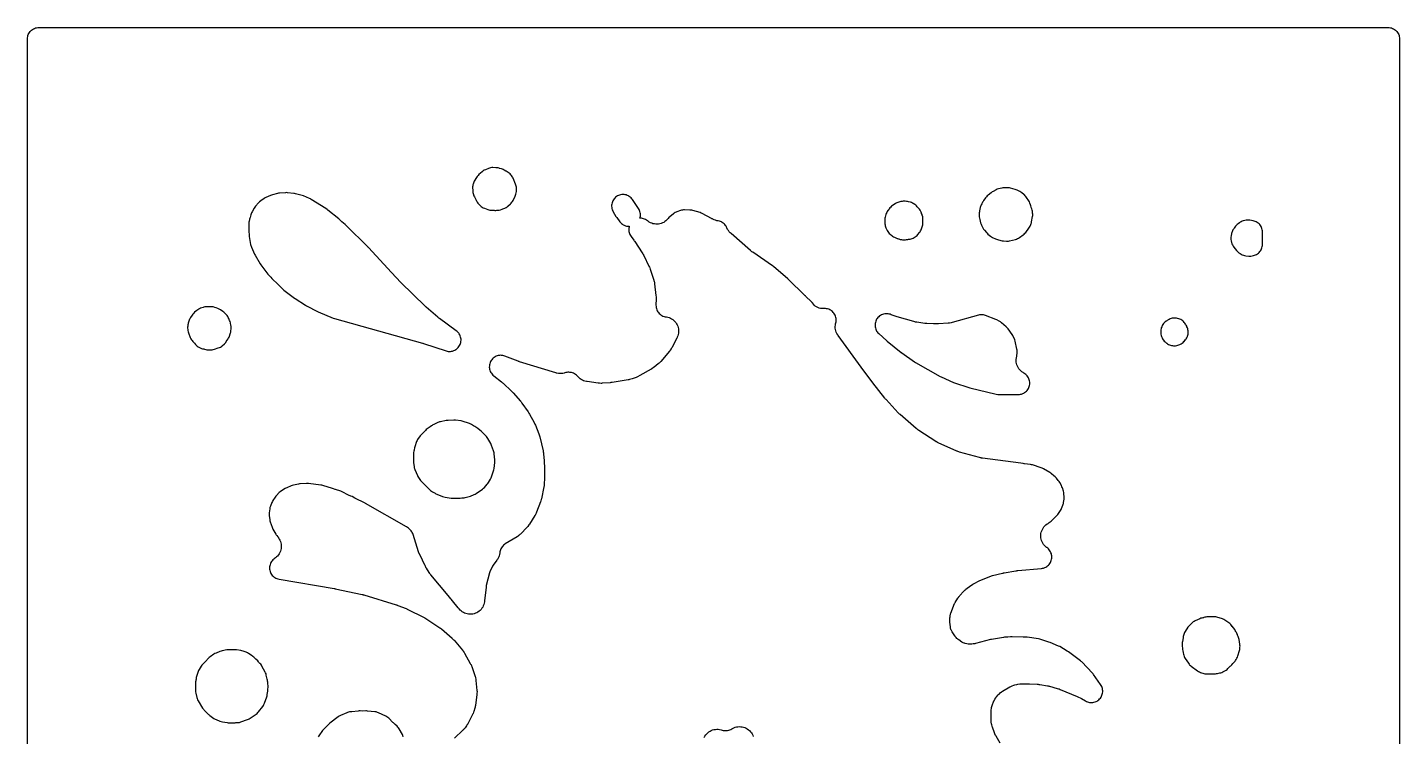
# Model space of a CAD drawing. Header units: millimetres. Extents: x 0 to 300, y 0 to 300.
# Drawn here: x -0.1 to 300.1, y 145 to 300.1 of the extents above; entities that cross this region are included whole.
import ezdxf

# ---------------------------------------------------------------- set-up
doc = ezdxf.new("R2010")
doc.units = ezdxf.units.MM
doc.layers.add('CUT', color=7, linetype='CONTINUOUS')

msp = doc.modelspace()

# ---------------------------------------------------------------- linework, layer by layer
at = {"layer": 'CUT'}
for points in [[(-0.15, 2.9225), (-0.15, 297), (-0.15, 297.5886), (-0.135, 297.8947), (-0.099, 298.1371), (-0.0395, 298.3748), (0.0431, 298.6056), (0.1479, 298.8271), (0.2738, 299.0373), (0.4198, 299.2341), (0.5844, 299.4156), (0.7659, 299.5802), (0.9627, 299.7262), (1.1729, 299.8521), (1.3944, 299.9569), (1.6252, 300.0395), (1.8629, 300.099), (2.1053, 300.135), (2.4114, 300.15), (297.5872, 300.15), (297.8933, 300.135), (298.1357, 300.099), (298.3734, 300.0395), (298.6041, 299.9569), (298.8256, 299.8521), (299.0358, 299.7262), (299.2326, 299.5802), (299.4142, 299.4156), (299.5787, 299.2341), (299.7247, 299.0373), (299.8507, 298.8271), (299.9554, 298.6056), (300.038, 298.3748), (300.0975, 298.1371), (300.1335, 297.8947), (300.1485, 297.5886), (300.1485, 297.0131), (300.1485, 297.0114), (300.1485, 2.4114)], [(212.7713, 143.5999), (211.8654, 145.0791), (211.769, 145.246), (211.7526, 145.2762), (211.5861, 145.6236), (211.5729, 145.6554), (211.5033, 145.835), (211.0467, 147.1098), (210.9961, 147.2612), (210.9876, 147.2885), (210.9059, 147.597), (210.8998, 147.6249), (210.8689, 147.7815), (210.8005, 148.1713), (210.7851, 148.2715), (210.7851, 148.2719), (210.784, 148.2937), (210.7391, 149.186), (210.7391, 150.2482), (210.742, 150.3951), (210.743, 150.4214), (210.7661, 150.7143), (210.7692, 150.7405), (210.7893, 150.8861), (210.8339, 151.1682), (210.8705, 151.3654), (210.878, 151.4004), (210.9825, 151.7875), (210.9937, 151.8215), (211.0613, 152.0104), (211.3019, 152.6291), (211.384, 152.8237), (211.3995, 152.8579), (211.5798, 153.2014), (211.7976, 153.5224), (211.8205, 153.5523), (211.9533, 153.7164), (212.3217, 154.1462), (212.4596, 154.2983), (212.4849, 154.3248), (212.7603, 154.5827), (213.0622, 154.8089), (213.0927, 154.8292), (213.2666, 154.9385), (214.8848, 155.8942), (215.0462, 155.9843), (215.0754, 155.9997), (215.3835, 156.1428), (215.7042, 156.2549), (215.7358, 156.2643), (215.9143, 156.3122), (216.3956, 156.4288), (216.5866, 156.4699), (216.6208, 156.4763), (217.0077, 156.5283), (217.0425, 156.5311), (217.2375, 156.5419), (218.6948, 156.5848), (218.8544, 156.5861), (218.9628, 156.5846), (219.1222, 156.5791), (220.8212, 156.4844), (221.0377, 156.466), (221.1843, 156.4492), (221.3994, 156.4184), (223.0815, 156.1268), (223.2455, 156.0946), (223.3564, 156.0702), (223.5188, 156.0307), (225.2366, 155.5724), (225.4819, 155.4978), (225.6466, 155.4415), (225.8863, 155.3504), (229.5903, 153.7949), (230.5266, 153.3331), (231.3926, 152.8113), (231.6068, 152.6961), (231.8313, 152.6022), (232.0637, 152.5306), (232.3021, 152.4819), (232.544, 152.4566), (232.7873, 152.4549), (233.0295, 152.4769), (233.2685, 152.5223), (233.5019, 152.5907), (233.7276, 152.6815), (233.9434, 152.7938), (234.1473, 152.9265), (234.3372, 153.0785), (234.5116, 153.2481), (234.6686, 153.4339), (234.8068, 153.6341), (234.9249, 153.8468), (235.0217, 154.0699), (235.0965, 154.3014), (235.1483, 154.5391), (235.1769, 154.7807), (235.1818, 155.0239), (235.163, 155.2664), (235.1208, 155.506), (235.0555, 155.7403), (234.9677, 155.9672), (234.8583, 156.1845), (234.7283, 156.3901), (233.1955, 158.5713), (233.0809, 158.7219), (232.9553, 158.8634), (230.5826, 161.3401), (230.4402, 161.4774), (230.2874, 161.6031), (227.7022, 163.5624), (227.4361, 163.7385), (225.7627, 164.6985), (225.5072, 164.8262), (223.6749, 165.615), (223.4112, 165.7113), (221.4453, 166.3069), (221.0972, 166.3857), (218.6599, 166.7572), (218.4639, 166.7791), (218.2669, 166.7856), (217.8966, 166.7832), (217.799, 166.7904), (215.3476, 166.8416), (215.032, 166.8282), (214.3919, 166.7604), (213.8894, 166.7571), (213.6955, 166.7483), (213.5028, 166.7245), (210.8465, 166.2908), (210.6089, 166.2401), (207.35, 165.3765), (207.1811, 165.3359), (207.1508, 165.3293), (206.8358, 165.2764), (206.5174, 165.2529), (206.4863, 165.2521), (206.3126, 165.2513), (205.9616, 165.258), (205.7838, 165.2656), (205.752, 165.2677), (205.427, 165.3049), (205.1069, 165.3727), (205.0761, 165.3808), (204.905, 165.43), (204.8389, 165.4507), (204.6486, 165.516), (204.615, 165.5286), (204.4908, 165.5827), (204.3498, 165.6812), (203.6669, 166.184), (203.5374, 166.2837), (203.5147, 166.302), (203.2892, 166.5004), (203.1001, 166.6987), (202.9125, 166.9332), (202.8952, 166.9568), (202.8017, 167.0907), (202.2503, 167.9184), (202.1543, 168.0702), (202.1378, 168.0977), (201.982, 168.3886), (201.9795, 168.3946), (201.9589, 168.4558), (201.8813, 168.8009), (201.8755, 168.8348), (201.8479, 169.0253), (201.7282, 170.031), (201.7125, 170.1926), (201.7103, 170.2216), (201.7008, 170.5201), (201.7172, 170.8182), (201.7201, 170.8471), (201.7395, 171.0084), (201.7737, 171.2491), (201.8036, 171.4275), (201.8096, 171.4592), (201.8949, 171.8107), (201.904, 171.8417), (201.9592, 172.0139), (202.4889, 173.5381), (202.5646, 173.7375), (202.5791, 173.7727), (202.7638, 174.1568), (202.7822, 174.1901), (202.8907, 174.3737), (203.4783, 175.3069), (203.5705, 175.4463), (203.5875, 175.4709), (203.7901, 175.7368), (203.8093, 175.7597), (203.9193, 175.8856), (204.7076, 176.7484), (204.8236, 176.8698), (204.8449, 176.8911), (205.0926, 177.1177), (205.1157, 177.1369), (205.2469, 177.2417), (206.3275, 178.0654), (206.4564, 178.1594), (206.4798, 178.1757), (206.7489, 178.3468), (206.7736, 178.3611), (206.9134, 178.4379), (208.3139, 179.169), (208.5106, 179.2645), (208.6459, 179.3255), (208.8479, 179.4093), (210.5133, 180.0448), (210.7239, 180.1181), (210.8682, 180.1635), (211.0828, 180.2241), (213.2508, 180.7676), (213.3925, 180.8002), (213.4893, 180.8205), (213.6321, 180.8476), (216.201, 181.2834), (216.3439, 181.3048), (216.4412, 181.3175), (216.5849, 181.3334), (221.772, 181.8066), (222.0155, 181.8409), (222.2544, 181.899), (222.4864, 181.9803), (222.7094, 182.084), (222.9211, 182.2091), (223.1194, 182.3544), (223.3026, 182.5185), (223.4687, 182.6997), (223.6162, 182.8964), (223.7437, 183.1067), (223.8499, 183.3284), (223.9339, 183.5596), (223.9947, 183.7978), (224.0318, 184.0409), (224.0448, 184.2864), (224.0337, 184.532), (223.9985, 184.7754), (223.9396, 185.0141), (223.8575, 185.2459), (223.753, 185.4685), (223.6272, 185.6797), (223.4812, 185.8776), (223.3165, 186.0601), (223.1347, 186.2256), (222.9374, 186.3725), (222.8929, 186.4023), (222.6505, 186.6028), (222.4294, 186.8264), (222.2316, 187.071), (222.0593, 187.3341), (221.9142, 187.6131), (221.7976, 187.9052), (221.7109, 188.2075), (221.6547, 188.517), (221.6297, 188.8305), (221.6362, 189.1449), (221.6741, 189.4572), (221.7429, 189.764), (221.8421, 190.0625), (221.9706, 190.3496), (222.1271, 190.6224), (222.3101, 190.8782), (222.5177, 191.1144), (222.7479, 191.3287), (223.0224, 191.5373), (223.0501, 191.5562), (223.2076, 191.6581), (223.478, 191.8238), (223.7072, 191.9824), (223.9173, 192.1656), (225.1452, 193.3627), (225.3375, 193.5728), (225.5047, 193.8035), (225.9522, 194.5016), (226.0702, 194.7065), (226.1684, 194.9216), (226.4556, 195.6389), (226.5245, 195.8341), (226.577, 196.0342), (226.6128, 196.238), (226.7098, 196.9662), (226.7302, 197.2103), (226.7266, 197.4553), (226.6834, 198.1324), (226.647, 198.4267), (226.5761, 198.7146), (226.3508, 199.4401), (226.2617, 199.6823), (226.148, 199.9141), (225.7646, 200.6034), (225.6198, 200.8333), (225.451, 201.0461), (225.2765, 201.2431), (225.1958, 201.3559), (225.0662, 201.5219), (224.9231, 201.6764), (224.7675, 201.8183), (224.7645, 201.8208), (224.7598, 201.8261), (224.5159, 202.0661), (224.0007, 202.5078), (223.8217, 202.6477), (223.6307, 202.7707), (222.2056, 203.6), (221.967, 203.7222), (221.7167, 203.8181), (219.7893, 204.4407), (219.5713, 204.5003), (219.3488, 204.5401), (218.0699, 204.7093), (218.0197, 204.7199), (217.7782, 204.7588), (217.2572, 204.8168), (208.8725, 205.9262), (208.6875, 205.9573), (208.592, 205.9764), (208.4965, 205.9955), (208.4487, 206.0051), (208.4009, 206.0146), (208.1876, 206.0659), (203.8285, 207.2763), (203.693, 207.3167), (203.6689, 207.3244), (203.403, 207.4203), (203.3795, 207.4298), (203.2494, 207.4853), (199.1672, 209.3165), (199.0412, 209.3758), (199.0188, 209.3869), (198.7739, 209.5194), (198.7523, 209.5321), (198.6337, 209.6051), (194.9284, 211.9816), (194.7074, 212.1348), (194.5613, 212.2441), (194.3518, 212.4127), (190.8455, 215.4494), (190.6944, 215.5876), (190.5944, 215.6843), (190.451, 215.8306), (187.7652, 218.7263), (187.656, 218.8492), (187.5837, 218.9344), (187.4801, 219.062), (184.8621, 222.4344), (182.323, 225.8618), (177.3018, 232.7583), (177.1975, 232.9091), (177.1795, 232.9365), (177.0087, 233.2271), (176.8794, 233.5062), (176.7781, 233.7966), (176.7056, 234.0955), (176.6626, 234.4), (176.6496, 234.7073), (176.6667, 235.0144), (176.7136, 235.3183), (176.7662, 235.5229), (176.8153, 235.7628), (176.8408, 236.0063), (176.8423, 236.2512), (176.8199, 236.495), (176.7737, 236.7355), (176.7042, 236.9703), (176.6121, 237.1972), (176.4982, 237.4139), (176.3637, 237.6185), (176.2098, 237.809), (176.038, 237.9835), (175.8499, 238.1403), (175.6474, 238.278), (175.4325, 238.3952), (175.207, 238.4908), (174.9733, 238.564), (174.7336, 238.6139), (174.4902, 238.6401), (174.2453, 238.6423), (174.0016, 238.6326), (173.6961, 238.6503), (173.3938, 238.6975), (173.0976, 238.7738), (172.8101, 238.8786), (172.5342, 239.0108), (172.2725, 239.1692), (172.245, 239.1897), (172.1921, 239.2437), (172.1704, 239.2681), (172.0523, 239.4077), (171.8889, 239.6106), (171.6523, 239.9068), (171.6264, 239.9366), (171.621, 239.9434), (171.614, 239.9509), (171.5203, 240.059), (171.4563, 240.1218), (171.392, 240.1914), (170.1906, 241.3281), (170.1149, 241.4119), (170.0934, 241.4354), (170.0895, 241.4397), (169.9957, 241.5356), (166.3488, 245.0702), (166.3294, 245.0888), (166.326, 245.092), (166.2426, 245.1676), (163.1601, 247.8384), (162.9253, 248.0186), (158.5778, 250.9643), (158.3895, 251.1006), (158.2646, 251.197), (158.0851, 251.3447), (153.8343, 255.0693), (153.6975, 255.1953), (153.6736, 255.2184), (153.4401, 255.468), (153.2507, 255.7157), (153.0867, 255.9809), (152.9367, 256.288), (152.9358, 256.2899), (152.9356, 256.2898), (152.8702, 256.4435), (152.7572, 256.6516), (152.6249, 256.8481), (152.4747, 257.0313), (152.3079, 257.1993), (152.1259, 257.3509), (151.9303, 257.4845), (151.723, 257.599), (151.5058, 257.6934), (151.2806, 257.7668), (151.0495, 257.8186), (150.695, 257.8806), (150.4021, 257.9615), (150.1183, 258.0704), (149.8202, 258.2192), (149.7765, 258.2438), (149.7536, 258.2567), (149.66, 258.3102), (149.5926, 258.3472), (147.5051, 259.4545), (147.2827, 259.5588), (147.0512, 259.6407), (145.5011, 260.1052), (145.278, 260.161), (145.0508, 260.196), (144.8213, 260.2101), (143.6268, 260.2281), (143.4054, 260.2217), (143.1855, 260.1956), (142.9688, 260.1503), (142.7569, 260.0859), (141.9945, 259.8168), (141.7926, 259.7355), (141.5986, 259.6369), (141.4138, 259.5219), (141.2398, 259.3912), (140.448, 258.7408), (140.2548, 258.5644), (140.0811, 258.3688), (140.0396, 258.3168), (139.8157, 258.0631), (139.5965, 257.8587), (139.3565, 257.6747), (139.0999, 257.5146), (138.8292, 257.3798), (138.5467, 257.2717), (138.2552, 257.1912), (137.9573, 257.1391), (137.6558, 257.1159), (137.3534, 257.1217), (137.053, 257.1565), (136.7574, 257.22), (136.4692, 257.3117), (136.1911, 257.4305), (135.9257, 257.5756), (135.6755, 257.7454), (135.5528, 257.8473), (135.3588, 257.993), (135.1516, 258.1191), (134.9331, 258.2246), (134.7055, 258.3085), (134.4708, 258.3698), (134.2313, 258.4082), (133.9891, 258.4231), (133.899, 258.4199), (133.9564, 258.6396), (133.995, 258.885), (134.0091, 259.1331), (133.9985, 259.3813), (133.9633, 259.6273), (133.9038, 259.8686), (133.8207, 260.1028), (133.7148, 260.3275), (133.587, 260.5406), (132.2796, 262.495), (132.1312, 262.6945), (131.9638, 262.8783), (131.779, 263.0446), (131.5786, 263.1916), (131.3645, 263.318), (131.139, 263.4226), (130.9041, 263.5042), (130.6624, 263.5621), (130.4161, 263.5957), (130.1676, 263.6047), (129.9195, 263.589), (129.6742, 263.5487), (129.4341, 263.4842), (129.2016, 263.3962), (128.979, 263.2856), (128.7685, 263.1533), (128.5721, 263.0009), (128.3919, 262.8297), (128.2295, 262.6414), (128.0867, 262.4379), (127.9648, 262.2213), (127.865, 261.9936), (127.7883, 261.7571), (127.7354, 261.5142), (127.707, 261.2673), (127.7032, 261.0187), (127.7241, 260.771), (127.7695, 260.5266), (127.839, 260.2879), (127.9318, 260.0573), (128.0471, 259.837), (128.652, 258.8091), (128.8145, 258.5665), (129.5171, 257.64), (129.6769, 257.4497), (129.8548, 257.2762), (130.0491, 257.1212), (130.2577, 256.9863), (130.4787, 256.8728), (130.7099, 256.7817), (130.949, 256.7141), (131.1937, 256.6705), (131.4414, 256.6515), (131.568, 256.6543), (131.5194, 256.4807), (131.4768, 256.2419), (131.4576, 256.0001), (131.4619, 255.7575), (131.4897, 255.5165), (131.5408, 255.2794), (131.6146, 255.0483), (131.7104, 254.8254), (131.8274, 254.6129), (131.9644, 254.4127), (132.5837, 253.5961), (132.6538, 253.5006), (132.7004, 253.4349), (132.7674, 253.3373), (134.4084, 250.863), (134.5403, 250.649), (134.6248, 250.5009), (134.742, 250.2785), (135.8741, 247.9441), (135.9799, 247.7051), (136.046, 247.5406), (136.1348, 247.2948), (136.9221, 244.855), (136.9726, 244.6846), (136.981, 244.6539), (137.0576, 244.3069), (137.0629, 244.2756), (137.0888, 244.0997), (137.4104, 241.4872), (137.434, 241.2127), (137.4432, 241.0259), (137.4465, 240.7504), (137.4128, 239.3787), (137.4192, 239.1295), (137.4502, 238.8822), (137.5058, 238.6392), (137.5853, 238.4029), (137.688, 238.1757), (137.8127, 237.9599), (137.9583, 237.7576), (138.1234, 237.5708), (138.3062, 237.4013), (138.505, 237.2509), (138.7178, 237.1211), (138.9424, 237.013), (139.1768, 236.9279), (139.4184, 236.8666), (139.6649, 236.8296), (139.6787, 236.8282), (139.9801, 236.7681), (140.2743, 236.6789), (140.5583, 236.5613), (140.8294, 236.4166), (141.0852, 236.2462), (141.3231, 236.0516), (141.5408, 235.8346), (141.7364, 235.5975), (141.9078, 235.3424), (142.0536, 235.0718), (142.1722, 234.7882), (142.2626, 234.4945), (142.3238, 234.1933), (142.3554, 233.8875), (142.357, 233.5802), (142.3286, 233.2741), (142.2704, 232.9723), (142.183, 232.6776), (142.0562, 232.3655), (142.0424, 232.3358), (141.9611, 232.1715), (140.8682, 230.0912), (140.7678, 229.9123), (140.749, 229.8808), (140.5197, 229.5407), (140.4976, 229.5115), (140.3693, 229.3513), (138.4494, 227.0844), (138.3367, 226.9573), (138.3161, 226.9351), (138.0741, 226.6969), (138.0515, 226.6766), (137.9227, 226.5659), (137.0453, 225.8463), (136.881, 225.7277), (136.5145, 225.463), (136.4663, 225.4283), (136.4548, 225.4199), (136.3601, 225.3638), (133.9102, 223.9829), (133.3492, 223.7026), (133.248, 223.6547), (133.2323, 223.6485), (133.0698, 223.5889), (132.1902, 223.2889), (131.6405, 223.1206), (131.4959, 223.0844), (131.4684, 223.0787), (131.3144, 223.0503), (127.8244, 222.4812), (127.6639, 222.4586), (127.5545, 222.4456), (127.3932, 222.4299), (125.655, 222.299), (125.4543, 222.2893), (125.4184, 222.2885), (125.0169, 222.3014), (124.9812, 222.3044), (124.7815, 222.327), (122.3793, 222.6636), (122.2055, 222.6921), (122.1746, 222.6979), (121.8597, 222.7727), (121.58, 222.8676), (121.3105, 222.9883), (121.0534, 223.1337), (120.8112, 223.3026), (120.5859, 223.4935), (120.3794, 223.7047), (120.3281, 223.7681), (120.1686, 223.947), (119.9927, 224.1098), (119.8021, 224.255), (119.5984, 224.3813), (119.3835, 224.4875), (119.1594, 224.5727), (118.9283, 224.636), (118.6921, 224.6768), (118.5878, 224.6898), (118.3637, 224.7074), (118.1389, 224.7048), (117.9153, 224.682), (117.6946, 224.6392), (117.4787, 224.5768), (117.3423, 224.5306), (117.0233, 224.4585), (116.6985, 224.42), (116.3715, 224.4153), (116.0458, 224.4447), (115.694, 224.5138), (115.6602, 224.5223), (115.4723, 224.5747), (107.5721, 227.0016), (107.4371, 227.046), (107.3459, 227.0778), (107.2126, 227.1272), (104.3469, 228.2515), (104.1141, 228.3299), (103.8746, 228.385), (103.631, 228.4164), (103.3854, 228.4237), (103.1403, 228.4069), (102.898, 228.3661), (102.6609, 228.3017), (102.4313, 228.2143), (102.2113, 228.1049), (102.0032, 227.9743), (101.8088, 227.824), (101.6302, 227.6553), (101.469, 227.4699), (101.3268, 227.2696), (101.2049, 227.0563), (101.1045, 226.832), (101.0267, 226.599), (100.972, 226.3595), (100.9412, 226.1157), (100.9344, 225.8701), (100.9518, 225.625), (100.9932, 225.3829), (101.0581, 225.1459), (101.1459, 224.9165), (101.2559, 224.6968), (101.3869, 224.4889), (101.5377, 224.2949), (101.7067, 224.1167), (101.8925, 223.9559), (103.6063, 222.6138), (103.7329, 222.5101), (103.8174, 222.4378), (103.9395, 222.3286), (105.8089, 220.5812), (105.9479, 220.4444), (106.0399, 220.349), (106.1715, 220.2051), (107.7616, 218.3741), (107.8822, 218.2279), (107.9616, 218.1265), (108.0747, 217.9744), (109.4218, 216.0634), (109.5379, 215.8883), (109.6135, 215.7673), (109.7197, 215.586), (110.7454, 213.7169), (110.8527, 213.5058), (110.921, 213.3602), (111.0148, 213.1428), (111.7537, 211.2687), (111.8418, 211.02), (111.8956, 210.8492), (111.966, 210.5949), (112.697, 207.5386), (112.7481, 207.2874), (112.7769, 207.1159), (112.8107, 206.8618), (112.9618, 205.3259), (112.9923, 203.6914), (113.0136, 202.5439), (113.0201, 202.1964), (113.0336, 201.4737), (112.9726, 200.284), (112.9623, 200.1388), (112.96, 200.1128), (112.9226, 199.8243), (112.9183, 199.7986), (112.8912, 199.6556), (112.3434, 197.0396), (112.3093, 196.8919), (112.3027, 196.8655), (112.2168, 196.5748), (112.208, 196.5491), (112.1563, 196.4065), (111.2635, 194.0922), (111.1953, 193.9271), (111.1824, 193.8978), (111.0226, 193.5783), (111.007, 193.5504), (110.9159, 193.3967), (109.7398, 191.5158), (109.6307, 191.3512), (109.6105, 191.3223), (109.3672, 191.0115), (109.344, 190.9849), (109.2104, 190.8395), (107.7515, 189.3334), (107.6388, 189.222), (107.6183, 189.2024), (107.3986, 189.011), (107.1636, 188.8389), (107.14, 188.8231), (107.0065, 188.7377), (104.4253, 187.1633), (104.2283, 187.0298), (104.0449, 186.8783), (103.8767, 186.71), (103.7253, 186.5264), (103.592, 186.3293), (103.478, 186.1204), (103.3844, 185.9017), (103.3121, 185.675), (103.2616, 185.4425), (103.2024, 185.0897), (103.1699, 184.9196), (103.1633, 184.8893), (103.082, 184.5816), (102.9822, 184.3089), (102.8576, 184.0466), (102.6952, 183.7729), (102.6782, 183.747), (102.5797, 183.6046), (101.785, 182.51), (101.6587, 182.318), (101.5506, 182.1153), (101.154, 181.2818), (101.0625, 181.0634), (100.9921, 180.8373), (100.278, 178.0931), (100.2361, 177.9015), (100.2093, 177.7071), (99.9157, 174.7077), (99.8939, 174.5291), (99.8892, 174.497), (99.8253, 174.1713), (99.7387, 173.8811), (99.6245, 173.6006), (99.4839, 173.3324), (99.3182, 173.0789), (99.1289, 172.8426), (98.9177, 172.6256), (98.6866, 172.4298), (98.4378, 172.2572), (98.1735, 172.1094), (97.8962, 171.9876), (97.6085, 171.8931), (97.313, 171.8267), (97.0126, 171.789), (96.7098, 171.7804), (96.4077, 171.801), (96.1089, 171.8505), (95.8163, 171.9285), (95.5326, 172.0343), (95.2603, 172.1669), (95.0021, 172.3251), (94.7603, 172.5073), (94.5371, 172.712), (94.3152, 172.9589), (94.2906, 172.9889), (94.2033, 173.1003), (94.1841, 173.1257), (94.1095, 173.2198), (92.8558, 174.7253), (92.8272, 174.7785), (92.6924, 174.9797), (92.5387, 175.1668), (91.9083, 175.8631), (88.1364, 180.3928), (87.9855, 180.5865), (87.8875, 180.7212), (87.7496, 180.9244), (87.151, 181.8721), (87.1433, 181.8851), (86.8845, 182.4153), (86.8274, 182.5323), (86.2862, 183.6408), (85.5518, 185.1454), (85.5403, 185.1743), (85.4484, 185.4321), (84.2542, 189.216), (84.1764, 189.4285), (84.0797, 189.6331), (83.9649, 189.8281), (83.8329, 190.0119), (83.6848, 190.1831), (83.5219, 190.3401), (83.2436, 190.5851), (83.045, 190.7428), (82.8314, 190.8796), (73.8687, 195.9969), (73.8447, 196.0105), (73.8403, 196.0129), (73.7374, 196.0671), (71.5221, 197.168), (70.9239, 197.5077), (70.651, 197.6414), (70.1469, 197.8515), (68.7615, 198.54), (68.5906, 198.6171), (68.4145, 198.6812), (67.28, 199.0461), (67.1667, 199.0933), (66.8231, 199.2081), (66.5984, 199.2654), (64.5216, 199.9335), (64.2867, 199.9966), (64.0468, 200.0367), (61.3558, 200.3518), (61.1478, 200.3674), (60.9393, 200.3657), (59.5653, 200.2965), (59.3638, 200.2782), (59.1645, 200.2436), (58.0437, 200.0022), (57.82, 199.9431), (57.6028, 199.8636), (56.5907, 199.4389), (56.4165, 199.3578), (56.249, 199.2635), (55.4338, 198.7625), (55.1943, 198.5953), (54.9759, 198.4012), (54.3665, 197.7924), (54.1959, 197.6037), (54.0453, 197.3985), (53.5841, 196.698), (53.45, 196.4686), (53.341, 196.2263), (53.0194, 195.3959), (52.9287, 195.1129), (52.8722, 194.8211), (52.7624, 193.992), (52.7434, 193.7767), (52.7429, 193.5604), (52.7612, 193.345), (52.8722, 192.4819), (52.9175, 192.2313), (52.9881, 191.9867), (53.3855, 190.8327), (53.4704, 190.6188), (53.5746, 190.4137), (54.1906, 189.3273), (54.2982, 189.1544), (54.4194, 188.9909), (54.658, 188.6951), (54.7697, 188.5494), (54.789, 188.5229), (54.9741, 188.2409), (55.117, 187.9684), (55.2326, 187.6832), (55.3197, 187.3881), (55.3776, 187.0858), (55.4057, 186.7794), (55.4037, 186.4716), (55.3716, 186.1656), (55.3098, 185.8641), (55.2187, 185.5701), (55.0994, 185.2865), (54.953, 185.0158), (54.7808, 184.7608), (54.5844, 184.5238), (54.3659, 184.3071), (54.1272, 184.1129), (53.9543, 183.9983), (53.7541, 183.8507), (53.5695, 183.684), (53.4024, 183.4998), (53.2545, 183.2999), (53.1271, 183.0863), (53.0216, 182.8611), (52.939, 182.6265), (52.8801, 182.3849), (52.8455, 182.1386), (52.8355, 181.8901), (52.8503, 181.6418), (52.8897, 181.3962), (52.9533, 181.1558), (53.0404, 180.9229), (53.1503, 180.6997), (53.2818, 180.4886), (53.4336, 180.2917), (53.6043, 180.1107), (53.792, 179.9476), (53.9951, 179.804), (54.2114, 179.6813), (54.4388, 179.5807), (54.6751, 179.5031), (54.918, 179.4495), (66.9596, 177.4104), (67.0377, 177.3963), (67.0907, 177.3862), (67.1685, 177.3704), (73.0714, 176.1118), (73.2274, 176.0751), (73.3328, 176.0478), (73.4871, 176.0044), (80.5315, 173.8596), (80.6715, 173.8139), (80.766, 173.7811), (80.9041, 173.7299), (82.7216, 173.0164), (82.866, 172.9562), (82.9633, 172.9133), (83.1051, 172.8471), (86.4944, 171.1781), (86.7004, 171.0685), (86.8379, 170.9898), (87.0368, 170.8677), (89.906, 168.9793), (90.1156, 168.8309), (90.2542, 168.7254), (90.4531, 168.5629), (92.79, 166.5172), (92.8938, 166.4229), (92.9121, 166.4056), (93.1087, 166.2057), (93.1256, 166.1871), (93.2182, 166.0817), (95.0657, 163.8977), (95.1754, 163.7617), (95.1944, 163.737), (95.3942, 163.4506), (95.4108, 163.4242), (95.5005, 163.2743), (96.7652, 161.0437), (96.8484, 160.8887), (96.8626, 160.8606), (97.0066, 160.5399), (97.0181, 160.5106), (97.0787, 160.3455), (97.8126, 158.19), (97.8759, 157.9852), (97.8861, 157.9483), (97.977, 157.5296), (97.983, 157.4918), (98.0104, 157.2792), (98.225, 155.1272), (98.2404, 154.9089), (98.242, 154.87), (98.2344, 154.4327), (98.2315, 154.3938), (98.2086, 154.1762), (97.8998, 151.8862), (97.8767, 151.7374), (97.872, 151.7108), (97.8079, 151.4164), (97.8011, 151.3903), (97.7603, 151.2453), (97.5378, 150.5124), (97.4892, 150.3637), (97.4799, 150.3372), (97.3644, 150.0465), (97.353, 150.0209), (97.2862, 149.8793), (96.3931, 148.0844), (96.3206, 147.946), (96.3071, 147.9215), (96.2386, 147.8086), (96.1571, 147.6874), (96.123, 147.6368), (95.9789, 147.4229), (95.9342, 147.3566), (95.6359, 146.946), (95.5361, 146.8149), (95.5178, 146.7918), (95.3015, 146.5434), (95.2812, 146.522), (95.1651, 146.4052), (93.3417, 144.6488)], [(82.1108, 144.9938), (82.0206, 145.223), (81.9084, 145.4423), (81.1694, 146.7254), (81.0416, 146.9249), (80.8953, 147.1115), (80.7321, 147.2833), (80.3188, 147.6792), (80.2573, 147.7499), (80.1068, 147.9086), (79.9429, 148.0535), (79.8452, 148.1327), (78.9184, 149.0201), (78.7161, 149.1942), (78.4963, 149.3457), (78.2616, 149.4729), (76.6925, 150.2179), (76.4304, 150.3246), (76.1579, 150.4011), (75.8785, 150.4462), (74.2808, 150.6121), (74.0791, 150.6249), (73.877, 150.6213), (73.219, 150.5829), (72.6707, 150.6183), (72.444, 150.6226), (72.2179, 150.6064), (70.8357, 150.444), (70.5693, 150.4285), (70.3499, 150.4059), (70.1334, 150.3642), (69.9214, 150.3035), (69.7155, 150.2243), (68.3307, 149.6205), (68.0669, 149.4864), (67.8208, 149.322), (66.0168, 147.956), (65.8646, 147.831), (65.7227, 147.6944), (64.6663, 146.5943), (64.4486, 146.3344), (63.6035, 145.1737), (63.4615, 144.9558)], [(147.99, 144.8358), (148.1377, 145.1113), (148.312, 145.3707), (148.5112, 145.6116), (148.7333, 145.8315), (148.9761, 146.0282), (149.2373, 146.1999), (149.5143, 146.3448), (149.8042, 146.4615), (150.1043, 146.5488), (150.4116, 146.6059), (150.7231, 146.6322), (151.0356, 146.6275), (151.3461, 146.5918), (151.6515, 146.5254), (151.9076, 146.4424), (152.1392, 146.3794), (152.3758, 146.339), (152.6151, 146.3214), (152.8551, 146.3268), (153.0934, 146.3552), (153.3278, 146.4064), (153.5563, 146.4798), (153.7768, 146.5747), (153.987, 146.6904), (154.184, 146.8114), (154.4602, 146.9459), (154.7482, 147.0528), (155.0452, 147.1311), (155.3484, 147.18), (155.655, 147.1991), (155.962, 147.1883), (156.2665, 147.1475), (156.5655, 147.0772), (156.8562, 146.9781), (157.1359, 146.8511), (157.4019, 146.6974), (157.6516, 146.5184), (157.8826, 146.316), (158.0928, 146.092), (158.2802, 145.8486), (158.4429, 145.588), (158.5794, 145.3129), (158.6884, 145.0257)]]:
    msp.add_lwpolyline(points, dxfattribs=at)
for points in [[(97.4829, 263.6305), (97.5038, 263.5425), (97.5739, 263.3328), (97.6622, 263.1301), (98.0217, 262.3954), (98.0698, 262.3072), (98.1665, 262.1144), (98.2859, 261.922), (98.4223, 261.7412), (98.5745, 261.5735), (98.965, 261.1805), (99.1629, 261.0015), (99.3788, 260.8446), (99.6101, 260.7117), (99.8543, 260.6041), (100.6249, 260.3128), (100.8402, 260.2423), (101.061, 260.1917), (101.2854, 260.1612), (101.5117, 260.1512), (101.9678, 260.1517), (102.1569, 260.135), (102.3797, 260.1352), (102.5687, 260.1523), (102.5722, 260.1524), (102.8377, 260.1668), (103.1002, 260.2093), (103.3567, 260.2795), (103.7507, 260.4102), (103.9136, 260.4556), (104.0803, 260.5196), (104.1121, 260.5301), (104.3603, 260.6274), (104.5968, 260.7506), (104.8188, 260.8983), (105.0238, 261.0689), (105.5843, 261.588), (105.7414, 261.7472), (105.8837, 261.9198), (106.0099, 262.1044), (106.1192, 262.2996), (106.5937, 263.2438), (106.6944, 263.4719), (106.7719, 263.7089), (106.8254, 263.9525), (106.8782, 264.2674), (106.9075, 264.5201), (106.911, 264.7745), (106.8886, 265.0279), (106.86, 265.2323), (106.8209, 265.4444), (106.7637, 265.6523), (106.6888, 265.8545), (106.1292, 267.1856), (106.0363, 267.3823), (105.9266, 267.5702), (105.8009, 267.7479), (105.6604, 267.9139), (105.488, 268.1004), (105.3007, 268.2828), (105.0953, 268.4447), (104.8742, 268.5843), (104.6397, 268.7), (104.5283, 268.7479), (104.1724, 268.9561), (103.9873, 269.0543), (103.7946, 269.1365), (103.5958, 269.2024), (103.1808, 269.3208), (103.1756, 269.322), (103.0823, 269.3569), (102.8483, 269.4193), (102.6093, 269.4588), (102.3677, 269.475), (101.7207, 269.4869), (101.466, 269.4786), (101.2134, 269.4443), (100.9656, 269.3846), (100.7252, 269.3), (100.0765, 269.0336), (99.8261, 268.9141), (99.5904, 268.7676), (99.3724, 268.5959), (98.6516, 267.9602), (98.4611, 267.7732), (98.2916, 267.567), (98.1451, 267.3439), (97.654, 266.5009), (97.548, 266.2982), (97.4609, 266.0867), (97.3936, 265.8681), (97.361, 265.7421), (97.3139, 265.5176), (97.2875, 265.2897), (97.2821, 265.0603), (97.2941, 264.522), (97.312, 264.2745), (97.3543, 264.0299), (97.4207, 263.7907)], [(208.1765, 258.7334), (208.2007, 258.4377), (208.2598, 258.147), (208.4608, 257.3914), (208.5439, 257.1352), (208.6541, 256.8895), (208.9583, 256.2986), (209.1043, 256.0511), (209.2778, 255.8219), (209.7335, 255.2869), (209.8967, 255.1129), (210.0756, 254.9552), (210.6516, 254.4948), (210.8638, 254.3426), (211.0907, 254.2134), (211.7067, 253.904), (211.9298, 253.8053), (212.1616, 253.7288), (212.8994, 253.5245), (213.177, 253.4644), (213.4597, 253.4361), (214.1079, 253.4084), (214.3445, 253.4095), (214.5799, 253.4329), (214.8121, 253.4785), (216.1106, 253.7981), (216.3427, 253.8673), (216.5671, 253.9586), (216.7815, 254.0712), (216.9841, 254.2041), (217.7862, 254.7877), (217.9835, 254.9472), (218.1637, 255.1259), (218.3248, 255.322), (219.0104, 256.2482), (219.1551, 256.4668), (219.2761, 256.6994), (219.4339, 257.046), (219.5122, 257.2387), (219.5741, 257.4373), (219.6194, 257.6403), (219.8226, 258.7722), (219.855, 259.028), (219.8609, 259.2858), (219.8402, 259.5428), (219.7857, 259.9533), (219.7404, 260.1995), (219.6707, 260.4399), (219.5535, 260.7798), (219.537, 260.8579), (219.4397, 261.1435), (219.3648, 261.3263), (219.2307, 261.7152), (219.1227, 261.9783), (218.9856, 262.2275), (218.5094, 262.9871), (218.3827, 263.1706), (218.2401, 263.342), (218.0828, 263.5001), (217.9121, 263.6435), (217.4491, 263.9984), (217.2426, 264.1408), (217.023, 264.2617), (216.4495, 264.5411), (216.2474, 264.6287), (216.0383, 264.6982), (215.0156, 264.9889), (214.8042, 265.0392), (214.5892, 265.0709), (214.3723, 265.0839), (213.7487, 265.0939), (213.5223, 265.0873), (213.2975, 265.0602), (213.076, 265.0129), (212.3615, 264.8261), (212.1013, 264.7426), (211.8517, 264.6312), (211.1812, 264.2868), (210.9546, 264.1549), (210.7431, 264), (210.1073, 263.4813), (209.9062, 263.298), (209.7473, 263.118), (209.7119, 263.0847), (209.5171, 262.8792), (209.3467, 262.6529), (209.1214, 262.3156), (209.0741, 262.2492), (209.0556, 262.217), (208.9855, 262.1121), (208.8722, 261.9252), (208.7757, 261.7292), (208.7146, 261.5718), (208.5998, 261.347), (208.5132, 261.1586), (208.4426, 260.9637), (208.3883, 260.7636), (208.2225, 260.0332), (208.1853, 259.8319), (208.1648, 259.6282), (208.161, 259.4235)], [(92.4284, 229.2859), (92.6712, 229.3156), (92.9099, 229.3689), (93.1423, 229.4453), (93.3661, 229.544), (93.5792, 229.6641), (93.7795, 229.8044), (93.9652, 229.9637), (94.1344, 230.1403), (94.2855, 230.3326), (94.4172, 230.5388), (94.528, 230.7569), (94.617, 230.9847), (94.6833, 231.2202), (94.7263, 231.461), (94.7455, 231.7048), (94.7408, 231.9494), (94.7123, 232.1923), (94.6601, 232.4313), (94.5848, 232.664), (94.4872, 232.8883), (94.3681, 233.102), (94.2287, 233.303), (94.0703, 233.4894), (93.8944, 233.6594), (93.7028, 233.8114), (90.013, 236.4555), (89.8765, 236.5581), (89.7854, 236.6298), (89.6538, 236.7385), (87.108, 238.9392), (87.0166, 239.0209), (86.9553, 239.0774), (86.8666, 239.1621), (81.5779, 244.3756), (79.5314, 246.5173), (74.4877, 251.9782), (74.4455, 252.0228), (74.4359, 252.0327), (74.404, 252.065), (69.5629, 256.877), (69.4005, 257.0248), (68.6517, 257.6485), (68.1197, 258.1506), (68.093, 258.1755), (68.0881, 258.1799), (67.9722, 258.2798), (65.5872, 260.2108), (65.5068, 260.2683), (65.4291, 260.333), (65.156, 260.5309), (61.9507, 262.5386), (61.7749, 262.639), (61.5917, 262.7248), (60.2711, 263.2795), (59.9434, 263.3911), (58.497, 263.7744), (58.3161, 263.8153), (58.1327, 263.8426), (56.754, 263.9958), (56.5297, 264.0105), (56.305, 264.0051), (55.0294, 263.9167), (54.8061, 263.891), (54.5861, 263.8455), (53.4526, 263.5572), (53.2338, 263.4908), (53.0219, 263.4046), (52.0529, 262.9578), (51.8638, 262.8606), (51.6835, 262.7476), (50.8938, 262.2047), (50.6557, 262.0189), (50.4417, 261.8056), (49.7774, 261.0585), (49.6163, 260.8572), (49.4767, 260.6405), (49.0009, 259.8101), (48.8987, 259.6118), (48.8146, 259.4051), (48.7493, 259.1918), (48.5855, 258.5573), (48.5359, 258.4039), (48.485, 258.1762), (48.4805, 258.1502), (48.3831, 257.7729), (48.3365, 257.5512), (48.3102, 257.3261), (48.3043, 257.0995), (48.3075, 256.9342), (48.2767, 256.2392), (48.2762, 256.0291), (48.2934, 255.8197), (48.3359, 255.4783), (48.3493, 254.7914), (48.3603, 254.6013), (48.3857, 254.4126), (48.6859, 252.683), (48.7295, 252.4816), (48.7895, 252.2845), (48.8656, 252.0929), (49.5371, 250.5862), (49.6614, 250.3437), (50.7528, 248.4739), (50.9064, 248.2415), (52.212, 246.4872), (52.4498, 246.212), (53.109, 245.5528), (53.3706, 245.2334), (53.617, 244.9731), (54.4588, 244.203), (55.9531, 242.7088), (56.2274, 242.4716), (58.2636, 240.955), (58.2903, 240.9354), (58.2952, 240.9318), (58.4103, 240.8532), (60.702, 239.3805), (60.9063, 239.2624), (63.3184, 238.0166), (63.503, 237.9306), (66.7454, 236.5777), (67.0365, 236.4769), (86.2768, 231.111), (86.361, 231.0865), (86.4181, 231.0691), (86.5017, 231.0426), (91.4631, 229.4052), (91.6989, 229.34), (91.9399, 229.2982), (92.1838, 229.2801)], [(187.4682, 257.7794), (187.5099, 257.2164), (187.5374, 256.9883), (187.5857, 256.7637), (187.6545, 256.5445), (187.743, 256.3325), (188.0156, 255.7562), (188.1437, 255.5192), (188.2966, 255.2973), (188.4725, 255.0932), (188.6693, 254.9093), (189.0325, 254.6047), (189.2035, 254.4734), (189.3851, 254.3574), (189.5761, 254.2575), (189.7749, 254.1743), (190.2108, 254.0138), (190.2427, 253.9995), (190.5238, 253.8935), (190.5646, 253.8835), (190.5714, 253.881), (190.8644, 253.793), (191.166, 253.7415), (191.3977, 253.7164), (191.6788, 253.7019), (191.9598, 253.719), (192.0114, 253.7251), (192.2646, 253.7417), (192.5039, 253.7691), (192.6517, 253.8006), (192.8299, 253.8216), (193.0543, 253.8585), (193.2743, 253.9155), (193.4883, 253.9924), (193.6944, 254.0883), (193.948, 254.2207), (194.1628, 254.347), (194.3641, 254.4939), (194.5497, 254.6602), (194.7179, 254.8442), (195.0707, 255.2711), (195.2137, 255.462), (195.3379, 255.6657), (195.442, 255.8802), (195.5253, 256.1037), (195.7224, 256.7212), (195.7858, 256.9599), (195.8253, 257.2037), (195.8405, 257.4502), (195.8314, 257.6971), (195.8201, 257.8277), (195.8313, 257.9695), (195.8387, 258.2136), (195.8223, 258.4573), (195.7821, 258.6983), (195.7186, 258.9341), (195.6974, 258.9999), (195.634, 259.2429), (195.5438, 259.4765), (195.5329, 259.5105), (195.4345, 259.7667), (195.3085, 260.0106), (195.2722, 260.0654), (195.2234, 260.1607), (195.0912, 260.3663), (194.9395, 260.5581), (194.6075, 260.9381), (194.4398, 261.1123), (194.2561, 261.2694), (194.058, 261.4081), (193.7326, 261.6133), (193.5281, 261.7291), (193.3136, 261.8253), (193.091, 261.9008), (192.6763, 262.0202), (192.4448, 262.0751), (192.2092, 262.1077), (191.9715, 262.1178), (191.5296, 262.1155), (191.2791, 262.1016), (191.0314, 262.0626), (190.7887, 261.9991), (190.3785, 261.8693), (190.1571, 261.7876), (189.9444, 261.6854), (189.7423, 261.5635), (189.1979, 261.1993), (188.9885, 261.0428), (188.7967, 260.8653), (188.6245, 260.6688), (188.4685, 260.4708), (188.4305, 260.4306), (188.2724, 260.2242), (188.2662, 260.2141), (188.1659, 260.0869), (188.027, 259.8921), (187.9074, 259.6849), (187.8081, 259.4673), (187.73, 259.2411), (187.5618, 258.6657), (187.5087, 258.4482), (187.4752, 258.2268), (187.4617, 258.0032)], [(263.8633, 252.1194), (264.4671, 251.3525), (264.6215, 251.1745), (264.7919, 251.0117), (264.9769, 250.8658), (265.2577, 250.6649), (265.481, 250.5224), (265.7182, 250.4043), (265.9666, 250.312), (266.2233, 250.2465), (266.4855, 250.2085), (267.1479, 250.1482), (267.3916, 250.138), (267.6352, 250.1516), (267.8763, 250.1888), (268.1503, 250.245), (268.387, 250.3057), (268.6166, 250.3891), (268.837, 250.4946), (269.046, 250.6211), (269.2416, 250.7674), (269.4221, 250.9321), (269.5856, 251.1137), (269.7306, 251.3103), (269.8557, 251.5201), (269.9598, 251.7412), (270.0418, 251.9713), (270.1009, 252.2084), (270.1366, 252.4501), (270.1485, 252.6941), (270.1485, 252.7568), (270.1485, 255.3391), (270.1485, 255.4012), (270.1361, 255.6502), (270.0989, 255.8967), (270.0374, 256.1383), (269.9521, 256.3725), (269.8439, 256.5971), (269.7139, 256.8098), (269.5633, 257.0085), (269.3937, 257.1913), (269.2067, 257.3562), (269.0043, 257.5016), (268.7884, 257.6262), (268.5611, 257.7287), (268.3247, 257.808), (268.0817, 257.8634), (267.4116, 257.9813), (267.138, 258.014), (266.8624, 258.0164), (266.5883, 257.9884), (266.3188, 257.9305), (265.9064, 257.8177), (265.6892, 257.7475), (265.4794, 257.6578), (265.2786, 257.5493), (265.0885, 257.423), (264.8094, 257.2185), (264.6129, 257.0587), (264.4337, 256.8798), (264.4184, 256.8611), (264.4099, 256.8531), (264.2472, 256.667), (264.0746, 256.4485), (263.9475, 256.2724), (263.8476, 256.1051), (263.8118, 256.0565), (263.6885, 255.8724), (263.5819, 255.678), (263.493, 255.475), (263.4224, 255.2649), (263.3707, 255.0494), (263.2735, 254.5468), (263.2366, 254.2798), (263.2287, 254.0104), (263.2499, 253.7417), (263.2999, 253.4768), (263.3994, 253.0707), (263.4766, 252.8157), (263.5804, 252.5702), (263.7098, 252.3373)], [(34.9564, 233.8329), (35.0127, 233.574), (35.096, 233.3226), (35.4984, 232.2941), (35.6038, 232.0605), (35.7326, 231.839), (35.8835, 231.6319), (36.0547, 231.4412), (36.387, 231.1073), (36.6553, 230.7889), (36.8335, 230.5985), (37.0307, 230.4276), (37.2445, 230.2782), (37.4728, 230.1519), (37.6836, 230.0493), (37.9119, 229.9518), (38.1487, 229.8775), (38.3917, 229.827), (38.4893, 229.8167), (38.5978, 229.778), (38.8686, 229.6984), (39.1467, 229.6498), (39.4284, 229.6328), (39.9855, 229.6308), (40.2547, 229.6443), (40.5209, 229.6868), (40.7809, 229.7576), (41.6178, 230.0349), (41.854, 230.1267), (42.0798, 230.242), (42.2927, 230.3795), (42.4906, 230.5378), (42.9477, 230.9434), (43.1032, 231.0939), (43.2451, 231.2572), (43.3724, 231.4322), (43.7644, 232.0236), (43.8731, 232.2034), (43.9662, 232.3917), (44.0432, 232.5871), (44.2257, 233.1144), (44.2859, 233.315), (44.329, 233.5199), (44.3549, 233.7276), (44.4042, 234.328), (44.4125, 234.5479), (44.4015, 234.7677), (44.3712, 234.9857), (44.2748, 235.5089), (44.2035, 235.7977), (44.0985, 236.0761), (43.9029, 236.5136), (43.7974, 236.7227), (43.6728, 236.9211), (43.5301, 237.1069), (43.1315, 237.5786), (42.9751, 237.7473), (42.8038, 237.901), (42.6191, 238.0382), (42.0675, 238.4099), (41.8189, 238.5573), (41.5548, 238.675), (41.1774, 238.8177), (40.8472, 238.9172), (40.465, 239.0041), (40.187, 239.051), (39.9054, 239.0663), (39.13, 239.0646), (38.9128, 239.0546), (38.6972, 239.0258), (38.485, 238.9785), (38.2777, 238.9128), (37.7113, 238.7059), (37.5069, 238.6208), (37.3109, 238.518), (37.1247, 238.3982), (36.9498, 238.2624), (36.4434, 237.8318), (36.2716, 237.6713), (36.1156, 237.4953), (36.075, 237.4396), (36.0452, 237.4067), (35.8953, 237.2031), (35.5463, 236.6747), (35.4361, 236.4914), (35.342, 236.2993), (35.2647, 236.0999), (35.0558, 235.484), (34.9963, 235.2808), (34.9543, 235.0734), (34.9299, 234.8631), (34.9289, 234.849), (34.9272, 234.7517), (34.9152, 234.6573), (34.9136, 234.3563), (34.9279, 234.0962)], [(187.7185, 237.5213), (187.4744, 237.4968), (187.234, 237.4484), (186.9994, 237.3768), (186.773, 237.2825), (186.5569, 237.1664), (186.3532, 237.0298), (186.1639, 236.8738), (185.9908, 236.7001), (185.8356, 236.5102), (185.6997, 236.306), (185.5844, 236.0895), (185.491, 235.8628), (185.4202, 235.6279), (185.3727, 235.3873), (185.3491, 235.1432), (185.3495, 234.8979), (185.3739, 234.6539), (185.4221, 234.4134), (185.4937, 234.1788), (185.5879, 233.9523), (185.7038, 233.7362), (185.8404, 233.5325), (185.9962, 233.3431), (186.1699, 233.1699), (187.9092, 231.5978), (187.9311, 231.5782), (187.9351, 231.5747), (188.0299, 231.4951), (191.1034, 229.0417), (191.124, 229.0254), (191.1276, 229.0226), (191.2159, 228.9567), (193.9943, 226.977), (194.2157, 226.8362), (199.5787, 223.8073), (199.8014, 223.6958), (202.5056, 222.5062), (202.722, 222.4228), (205.8952, 221.3655), (206.0956, 221.3079), (211.8936, 219.9003), (212.1917, 219.8468), (212.4941, 219.8297), (216.7198, 219.8479), (216.963, 219.8608), (217.2037, 219.8973), (217.4397, 219.957), (217.6688, 220.0394), (217.8888, 220.1437), (218.0975, 220.2689), (218.2932, 220.4138), (218.4738, 220.5771), (218.6377, 220.7571), (218.7833, 220.9522), (218.9092, 221.1606), (219.0142, 221.3802), (219.0974, 221.609), (219.158, 221.8448), (219.1953, 222.0854), (219.209, 222.3285), (219.1991, 222.5717), (219.1655, 222.8128), (219.1086, 223.0496), (219.029, 223.2796), (218.9274, 223.5009), (218.8047, 223.7112), (218.6622, 223.9085), (218.5011, 224.0911), (218.3231, 224.2571), (218.1297, 224.4051), (217.9229, 224.5335), (217.737, 224.6367), (217.4788, 224.8159), (217.2399, 225.02), (217.0225, 225.2469), (216.8289, 225.4944), (216.6609, 225.7599), (216.5203, 226.0409), (216.4084, 226.3346), (216.3264, 226.6379), (216.275, 226.9479), (216.2549, 227.2615), (216.2672, 227.6057), (216.2701, 227.639), (216.2908, 227.8253), (216.4408, 228.9239), (216.4611, 229.1452), (216.4616, 229.3674), (216.4424, 229.5888), (216.4036, 229.8076), (216.0155, 231.5438), (215.9442, 231.7986), (215.8463, 232.0445), (215.6078, 232.5623), (215.5013, 232.7678), (215.3763, 232.9625), (214.4742, 234.2342), (214.3487, 234.3965), (214.2104, 234.548), (214.0601, 234.6876), (213.0321, 235.5668), (212.7957, 235.7459), (212.5397, 235.8957), (212.0282, 236.1556), (211.7893, 236.2617), (209.5365, 237.124), (209.3197, 237.1958), (209.0974, 237.2475), (208.8712, 237.2787), (208.6431, 237.2892), (208.415, 237.2788), (208.1888, 237.2476), (207.9664, 237.196), (202.2183, 235.5806), (202.0311, 235.5331), (201.9974, 235.5255), (201.617, 235.4598), (201.5827, 235.4557), (201.3905, 235.4376), (199.2249, 235.2903), (198.1832, 235.2895), (196.6721, 235.3682), (196.5025, 235.3809), (196.3876, 235.3921), (196.2188, 235.4124), (194.4825, 235.6619), (194.2398, 235.7049), (194.0761, 235.7395), (193.8368, 235.7984), (190.2202, 236.8156), (188.8896, 237.3187), (188.6549, 237.3945), (188.5881, 237.4089), (188.4485, 237.4509), (188.2079, 237.4983), (187.9637, 237.5218)], [(247.884, 233.4894), (247.909, 233.2366), (247.9156, 233.2042), (247.9256, 233.0723), (247.9778, 232.7976), (248.0604, 232.5305), (248.0979, 232.4297), (248.1839, 232.2261), (248.2876, 232.0309), (248.4082, 231.8456), (248.4741, 231.7536), (248.6441, 231.5414), (248.836, 231.349), (249.0478, 231.1786), (249.1685, 231.0918), (249.1742, 231.0881), (249.2074, 231.0632), (249.3946, 230.9358), (249.5925, 230.8257), (249.7996, 230.7341), (250.0142, 230.6615), (250.2344, 230.6087), (250.4314, 230.5708), (250.6674, 230.537), (250.9055, 230.5258), (251.1436, 230.5373), (251.3795, 230.5715), (251.6111, 230.6279), (251.8362, 230.7062), (252.0529, 230.8055), (252.3351, 230.9516), (252.561, 231.084), (252.7719, 231.2393), (252.9653, 231.4158), (252.9655, 231.4159), (253.0147, 231.4608), (253.1833, 231.649), (253.332, 231.8533), (253.3378, 231.8632), (253.4708, 232.0492), (253.6016, 232.2807), (253.7071, 232.5248), (253.742, 232.6191), (253.813, 232.8423), (253.8628, 233.0711), (253.8909, 233.3036), (253.8972, 233.5377), (253.8815, 233.7714), (253.844, 234.0026), (253.7851, 234.2292), (253.7052, 234.4494), (253.6051, 234.6611), (253.6015, 234.6679), (253.5584, 234.7738), (253.4418, 234.9946), (253.4333, 235.0089), (253.3671, 235.1086), (253.311, 235.2143), (253.1839, 235.4271), (253.0364, 235.6263), (252.8699, 235.8099), (252.686, 235.9761), (252.4866, 236.1233), (252.2736, 236.25), (252.049, 236.355), (251.8152, 236.4372), (251.5744, 236.4959), (251.3447, 236.54), (251.1068, 236.5738), (250.8668, 236.5847), (250.6269, 236.5725), (250.3892, 236.5373), (250.156, 236.4795), (249.9294, 236.3995), (249.7116, 236.2981), (249.5045, 236.1764), (249.4005, 236.1083), (249.3033, 236.0558), (249.1109, 235.9275), (249.0537, 235.8812), (249.0517, 235.8799), (248.842, 235.7265), (248.6494, 235.5521), (248.4758, 235.3587), (248.3233, 235.1483), (248.1935, 234.9232), (248.0877, 234.6858), (248.0072, 234.4388), (247.966, 234.286), (247.9117, 234.0328), (247.8838, 233.7754), (247.8827, 233.5165)], [(84.5104, 203.8476), (84.5666, 203.6436), (84.6399, 203.445), (85.1971, 202.1115), (85.2942, 201.906), (85.4096, 201.7101), (85.7058, 201.2558), (85.8775, 201.023), (86.0751, 200.8116), (86.8453, 200.0775), (86.8835, 200.04), (86.899, 200.0262), (88.0904, 198.8906), (88.2903, 198.7193), (88.507, 198.5699), (89.0487, 198.2372), (89.2401, 198.1309), (89.44, 198.0418), (90.723, 197.536), (91.0048, 197.4438), (91.2955, 197.3856), (92.6034, 197.2037), (92.6191, 197.2021), (92.6537, 197.1946), (92.9076, 197.1663), (93.1631, 197.164), (93.8548, 197.1933), (94.5794, 197.2043), (94.9442, 197.2366), (94.967, 197.2403), (95.1383, 197.2476), (95.3959, 197.2719), (95.6497, 197.3227), (95.9666, 197.4034), (96.2282, 197.4461), (96.5167, 197.5109), (96.7956, 197.6093), (97.6271, 197.9593), (97.8658, 198.0751), (98.0908, 198.2155), (99.4331, 199.1551), (99.6602, 199.3345), (99.865, 199.539), (100.4651, 200.2117), (100.6125, 200.3935), (100.7423, 200.5882), (101.2039, 201.3564), (101.3282, 201.5905), (101.427, 201.8365), (101.8685, 203.13), (101.9406, 203.3844), (101.9854, 203.6449), (102.1424, 204.9768), (102.1596, 205.2524), (102.1462, 205.5283), (102.003, 206.9043), (101.9733, 207.1075), (101.9271, 207.3077), (101.8646, 207.5033), (101.4217, 208.7159), (101.336, 208.9215), (101.2324, 209.1187), (100.5911, 210.2169), (100.448, 210.435), (100.283, 210.6369), (99.4701, 211.5321), (99.3306, 211.6739), (99.1802, 211.8042), (98.4714, 212.3708), (98.4224, 212.4109), (98.4132, 212.4174), (98.189, 212.5966), (97.9986, 212.7346), (97.7961, 212.8541), (97.4516, 213.0362), (97.2364, 213.1726), (97.0517, 213.2789), (96.8586, 213.3691), (96.7168, 213.4212), (96.5971, 213.4784), (96.4074, 213.5507), (95.2106, 213.9522), (94.9825, 214.0168), (94.7494, 214.0596), (93.5666, 214.219), (93.3595, 214.2381), (93.1515, 214.24), (91.8975, 214.1993), (91.6989, 214.1849), (91.502, 214.1547), (90.2462, 213.9107), (90.0466, 213.8634), (89.8515, 213.7998), (89.6623, 213.7204), (88.8076, 213.32), (88.6033, 213.2125), (88.4143, 213.0896), (88.2566, 213.0027), (87.9534, 212.8059), (87.3426, 212.3433), (87.1431, 212.1751), (86.9622, 211.9871), (86.9468, 211.9694), (86.095, 211.1196), (85.9461, 210.9574), (85.8122, 210.7827), (85.2482, 209.9766), (85.1272, 209.7858), (85.0239, 209.585), (84.9392, 209.3756), (84.6798, 208.6408), (84.6139, 208.4228), (84.5681, 208.1998), (84.4975, 207.7545), (84.4781, 207.6938), (84.4089, 207.429), (84.3691, 207.1582), (84.3591, 206.8846), (84.3601, 206.8324), (84.3401, 206.6024), (84.3195, 205.3424), (84.324, 205.1448), (84.3442, 204.9482), (84.4716, 204.0557)], [(252.8497, 167.1424), (252.8098, 166.9156), (252.7767, 166.6574), (252.6088, 165.8088), (252.5765, 165.5998), (252.5621, 165.3889), (252.5628, 165.3465), (252.558, 165.2696), (252.5673, 165.0217), (252.5896, 164.7658), (252.6132, 164.3626), (252.6459, 164.0801), (252.7106, 163.803), (252.8173, 163.4404), (252.826, 163.3124), (252.8572, 163.0538), (252.9151, 162.7997), (252.9992, 162.5531), (253.1084, 162.3166), (253.2417, 162.0927), (253.9364, 161.0533), (254.0664, 160.8762), (254.2114, 160.7112), (254.3704, 160.5595), (254.5421, 160.4224), (255.9079, 159.4266), (256.1279, 159.2833), (256.3618, 159.1638), (256.6068, 159.0695), (257.3304, 158.8339), (257.5421, 158.7752), (257.7582, 158.7352), (257.9769, 158.7144), (258.1966, 158.7128), (259.8782, 158.775), (260.0934, 158.7923), (260.3062, 158.828), (260.8268, 158.9388), (261.0418, 158.9946), (261.251, 159.0693), (261.4528, 159.1623), (261.9402, 159.4138), (262.1726, 159.5501), (262.389, 159.7105), (262.5868, 159.8933), (263.0957, 160.417), (263.2187, 160.5163), (263.4182, 160.7191), (263.6902, 161.0288), (263.9963, 161.3438), (264.1455, 161.5118), (264.279, 161.6926), (264.3958, 161.8846), (264.5504, 162.1668), (264.666, 162.4075), (264.7553, 162.6591), (265.1023, 163.8322), (265.1608, 164.0738), (265.1951, 164.3201), (265.2215, 164.6165), (265.2312, 164.8215), (265.2241, 165.0266), (265.2002, 165.2304), (265.0381, 166.2499), (264.9905, 166.4791), (264.9217, 166.7028), (264.8323, 166.9192), (264.7095, 167.1809), (264.6614, 167.3292), (264.5662, 167.5485), (264.4504, 167.7577), (264.4024, 167.8356), (264.3131, 168.0258), (264.1979, 168.243), (264.0618, 168.4478), (263.7984, 168.8049), (263.7319, 168.9026), (263.5911, 169.0745), (263.5857, 169.08), (263.5496, 169.1245), (263.1938, 169.5241), (262.9901, 169.7279), (262.7643, 169.907), (261.8888, 170.5224), (261.656, 170.6676), (261.4086, 170.7865), (261.1497, 170.8775), (260.3684, 171.1049), (260.1513, 171.1577), (259.9303, 171.1909), (259.7072, 171.2042), (259.603, 171.2011), (259.443, 171.2275), (259.2279, 171.2441), (259.0121, 171.2421), (258.0045, 171.1892), (257.7698, 171.1657), (257.5384, 171.1202), (257.3122, 171.0531), (257.2394, 171.0277), (257.0727, 171.0077), (256.8533, 170.9612), (256.6389, 170.8951), (256.4313, 170.8101), (255.3819, 170.3244), (255.185, 170.2225), (254.998, 170.1035), (254.8222, 169.9684), (254.6591, 169.8183), (254.1451, 169.3013), (253.9827, 169.1214), (253.8386, 168.9266), (253.2101, 167.985), (253.0912, 167.7878), (252.991, 167.5804), (252.9102, 167.3647)], [(36.6086, 155.9765), (36.607, 155.7405), (36.6277, 155.5053), (36.6356, 155.4467), (36.6416, 155.0325), (36.6586, 154.7746), (36.7022, 154.5198), (36.9094, 153.5983), (36.9834, 153.3367), (37.0853, 153.0846), (37.2141, 152.8451), (38.1737, 151.2714), (38.2895, 151.0981), (38.4194, 150.9351), (38.5623, 150.7835), (39.4896, 149.8789), (39.6361, 149.7468), (39.7926, 149.6266), (40.6688, 149.0075), (40.9117, 148.8559), (41.1703, 148.7331), (41.9748, 148.4061), (42.2417, 148.3149), (42.5171, 148.2542), (43.5776, 148.0828), (43.7889, 148.0578), (44.0015, 148.0509), (44.6513, 148.0574), (44.8268, 148.0418), (45.0843, 148.0323), (45.3413, 148.0494), (45.4785, 148.0656), (45.6981, 148.0678), (45.9784, 148.0864), (46.2549, 148.1364), (46.5241, 148.217), (48.0088, 148.7545), (48.2014, 148.8334), (48.3868, 148.9281), (48.5636, 149.0379), (49.882, 149.9344), (50.0906, 150.0929), (50.2815, 150.2723), (50.4525, 150.4707), (51.3362, 151.6115), (51.4851, 151.826), (51.6109, 152.0549), (51.712, 152.2956), (52.2186, 153.7026), (52.2983, 153.9698), (52.3477, 154.2442), (52.4337, 154.9435), (52.4501, 155.1415), (52.4502, 155.1801), (52.4959, 155.4513), (52.5275, 155.7416), (52.5251, 156.0335), (52.487, 156.6016), (52.4492, 156.8986), (52.3813, 157.1683), (52.3675, 157.3367), (52.3292, 157.5582), (52.1243, 158.4895), (52.0632, 158.7163), (51.981, 158.9364), (51.8785, 159.1477), (51.1731, 160.4435), (51.0451, 160.6535), (50.897, 160.8499), (50.7304, 161.0308), (50.5159, 161.2417), (50.441, 161.3491), (50.252, 161.5631), (49.8642, 161.9548), (49.6704, 162.1311), (49.4591, 162.2861), (49.4435, 162.2963), (49.364, 162.3746), (49.2019, 162.5206), (49.0278, 162.6519), (48.2516, 163.1859), (47.9977, 163.3392), (47.7273, 163.4614), (47.0442, 163.7225), (46.795, 163.803), (46.5389, 163.8571), (45.6299, 163.9996), (45.4167, 164.0237), (45.2022, 164.0294), (43.9036, 164.0084), (43.71, 163.9978), (43.5178, 163.9721), (42.5, 163.796), (42.2244, 163.7321), (41.9577, 163.6374), (41.128, 163.2887), (40.8942, 163.1759), (40.6733, 163.0393), (39.8327, 162.4573), (39.6466, 162.3151), (39.4746, 162.156), (38.7909, 161.4617), (38.6492, 161.33), (38.5112, 161.1789), (38.507, 161.1734), (38.2059, 160.8677), (38.0109, 160.6447), (37.8437, 160.4001), (37.4368, 159.7223), (37.3131, 159.4889), (37.2146, 159.2439), (36.9146, 158.3657), (36.8505, 158.1451), (36.8068, 157.9196), (36.7479, 157.5173), (36.7339, 157.4611), (36.6876, 157.2286), (36.6636, 156.9927), (36.6592, 156.9116), (36.6476, 156.832), (36.6266, 156.6336), (36.6215, 156.4341), (36.624, 156.2601)]]:
    msp.add_lwpolyline(points, close=True, dxfattribs=at)

doc.saveas('drawing.dxf')
